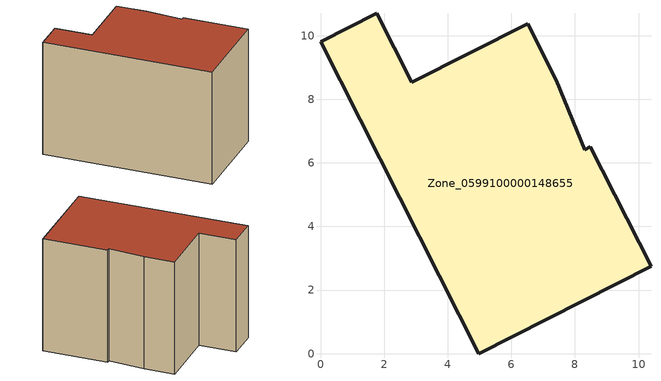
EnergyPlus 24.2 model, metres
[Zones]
Zone_0599100000148655
 floor ground (C_G): 8.48,6.5 10.39,2.74 4.97,0 0,9.81 1.77,10.7 2.87,8.53 6.52,10.37 7.42,8.6 8.31,6.41 z2.78
 wall outside (C_F): 4.97,0 10.39,2.74 8.48,6.5 8.31,6.41 7.42,8.6 6.52,10.37 2.87,8.53 1.77,10.7 0,9.81 4.97,0 z2.78:10.42
 roof outside (C_R): 10.39,2.74 8.48,6.5 8.31,6.41 7.42,8.6 6.52,10.37 2.87,8.53 1.77,10.7 0,9.81 4.97,0 z10.42
[BUILDING]
Pand.0599100000148655: North Axis=0; Terrain=City; Loads Convergence Tolerance Value=0.04; Temperature Convergence Tolerance Value=0.4; Solar Distribution=FullExterior; Maximum Number of Warmup Days=25; Minimum Number of Warmup Days=1
[Site:Location]
Rotterdam.The.Hague.AP_ZH_NLD Design_Conditions: Latitude=51.96; Longitude=4.45; Time Zone=1; Elevation=-4.5
[SITE:GROUNDTEMPERATURE:BUILDINGSURFACE]
18, 18, 18, 18, 18, 18, 18, 18, 18, 18, 18, 18
[MATERIAL] Thermal Absorptance=0.9; Solar Absorptance=0.7; Visible Absorptance=0.7
Name | Roughness | Thickness | Conductivity | Density | Specific Heat
G.TC.1946-1964 | MediumSmooth | 0.15 | 1 | 540 | 1210
F.TC.1946-1964 | Rough | 0.3 | 0.857143 | 1920 | 840
R.TC.1946-1964 | MediumRough | 0.2 | 0.235294 | 1500 | 1000
[CONSTRUCTION]
C_G: G.TC.1946-1964
C_F: F.TC.1946-1964
C_R: R.TC.1946-1964
[ZONE]
Zone_0599100000148655: Type=1; Multiplier=1; Ceiling Height=Autocalculate; Volume=Autocalculate; Floor Area=autocalculate; Part of Total Floor Area=Yes
[ZONEINFILTRATION:DESIGNFLOWRATE]
Infil_Zone_0599100000148655: Zone or ZoneList or Space or SpaceList=Zone_0599100000148655; Schedule=AlwaysOn; Design Flow Rate Calculation Method=Flow/Area; Flow Rate per Floor Area=0.003; Constant Term Coefficient=1; Temperature Term Coefficient=0; Velocity Term Coefficient=0; Velocity Squared Term Coefficient=0
[HVACTEMPLATE:ZONE:IDEALLOADSAIRSYSTEM]
Zone_0599100000148655: Maximum Heating Supply Air Temperature=50; Minimum Cooling Supply Air Temperature=13; Maximum Heating Supply Air Humidity Ratio=0.0156; Minimum Cooling Supply Air Humidity Ratio=0.0077; Heating Limit=NoLimit; Cooling Limit=NoLimit; Dehumidification Control Type=ConstantSensibleHeatRatio; Cooling Sensible Heat Ratio=0.7; Dehumidification Setpoint=60; Humidification Control Type=None; Humidification Setpoint=30; Outdoor Air Method=None; Outdoor Air Flow Rate per Person=0.00944; Outdoor Air Flow Rate per Zone Floor Area=0; Outdoor Air Flow Rate per Zone=0; Demand Controlled Ventilation Type=None; Outdoor Air Economizer Type=NoEconomizer; Heat Recovery Type=None; Sensible Heat Recovery Effectiveness=0.7; Latent Heat Recovery Effectiveness=0.65
[ZONECONTROL:THERMOSTAT]
ThermostatControl_Zone_0599100000148655: Zone or ZoneList=Zone_0599100000148655; Control Type Schedule=DualSetpointControlType; Control 1=Thermostat_Zone_0599100000148655; Temperature Difference Between Cutout And Setpoint=0
[THERMOSTATSETPOINT:DUALSETPOINT]
Thermostat_Zone_0599100000148655: Heating Setpoint Temperature Schedule=HeatingSetpoint_Zone_0599100000148655; Cooling Setpoint Temperature Schedule=CoolingSetpoint_Zone_0599100000148655
[SCHEDULE:COMPACT]
HeatingSetpoint_Zone_0599100000148655: Through: 12/31, For: AllDays, Until: 24:00, 21
CoolingSetpoint_Zone_0599100000148655: Through: 12/31, For: AllDays, Until: 24:00, 24
DualSetpointControlType: Through: 12/31, For: AllDays, Until: 24:00, 4
AlwaysOn: Through: 12/31, For: AllDays, Until: 24:00, 1
